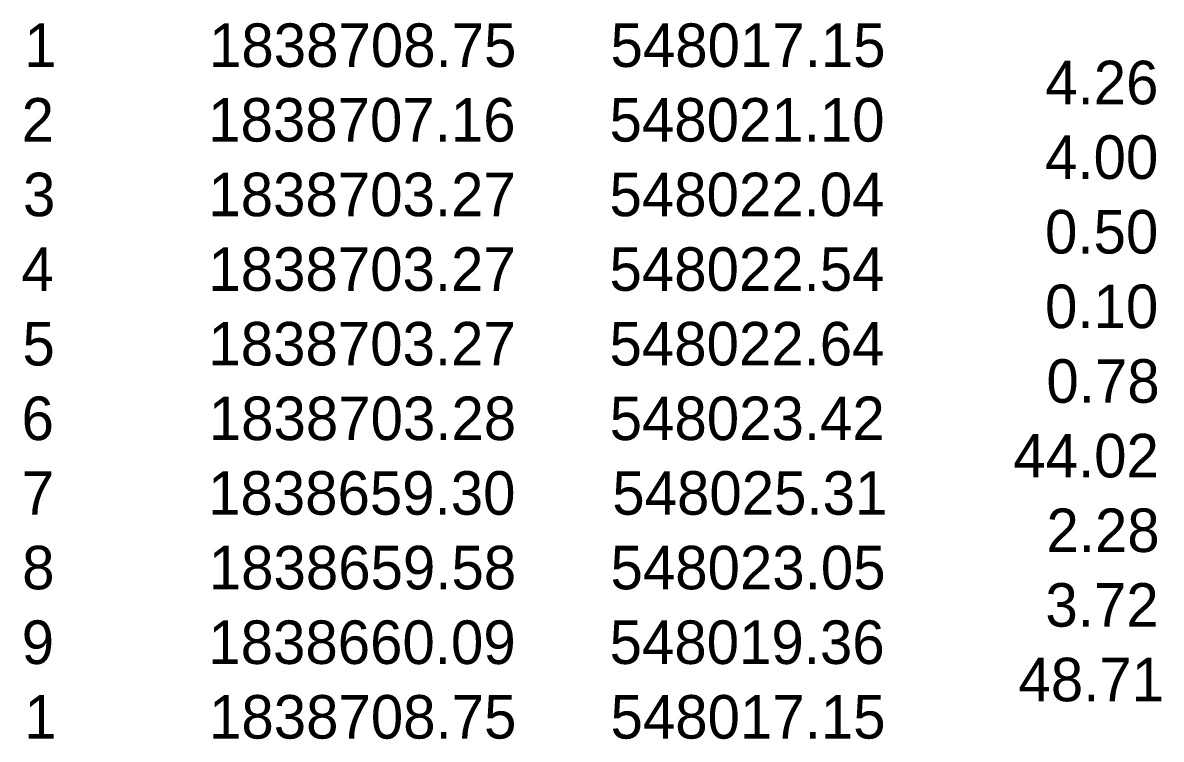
# Model space of a CAD drawing. Extents: x 547414 to 548661, y 1838216 to 1838789.
# Drawn here: x 547414.2 to 547478.9, y 1838215.6 to 1838256.3 of the extents above; entities that cross this region are included whole.
import ezdxf

# ---------------------------------------------------------------- set-up
doc = ezdxf.new("R2010")
doc.units = 0
doc.layers.add('Level 53', color=7, linetype='Continuous')

msp = doc.modelspace()

# ---------------------------------------------------------------- texts
at = {"layer": 'Level 53'}
for s, height, p in [('1', 2.473, (547414.272, 1838253.747)), ('1838708.75', 2.4727, (547424.773, 1838253.747)), ('548017.15', 2.4727, (547447.588, 1838253.747)), ('4.26', 2.4727, (547472.292, 1838251.627)), ('2', 2.473, (547414.124, 1838249.508)), ('1838707.16', 2.4727, (547424.723, 1838249.508)), ('548021.10', 2.4727, (547447.532, 1838249.508)), ('4.00', 2.4727, (547472.282, 1838247.388)), ('3', 2.473, (547414.2, 1838245.269)), ('1838703.27', 2.4727, (547424.735, 1838245.269)), ('548022.04', 2.4727, (547447.53, 1838245.269)), ('0.50', 2.4727, (547472.282, 1838243.15)), ('4', 2.473, (547414.111, 1838241.03)), ('1838703.27', 2.4727, (547424.735, 1838241.03)), ('548022.54', 2.4727, (547447.53, 1838241.03)), ('0.10', 2.4727, (547472.282, 1838238.911)), ('5', 2.473, (547414.169, 1838236.791)), ('1838703.27', 2.4727, (547424.735, 1838236.791)), ('548022.64', 2.4727, (547447.53, 1838236.791)), ('0.78', 2.4727, (547472.361, 1838234.672)), ('6', 2.473, (547414.118, 1838232.552)), ('1838703.28', 2.4727, (547424.758, 1838232.552)), ('548023.42', 2.4727, (547447.543, 1838232.552)), ('44.02', 2.4727, (547470.477, 1838230.433)), ('7', 2.473, (547414.13, 1838228.314)), ('1838659.30', 2.4727, (547424.718, 1838228.314)), ('548025.31', 2.4727, (547447.691, 1838228.314)), ('2.28', 2.4727, (547472.361, 1838226.194)), ('8', 2.473, (547414.153, 1838224.075)), ('1838659.58', 2.4727, (547424.758, 1838224.075)), ('548023.05', 2.4727, (547447.588, 1838224.075)), ('3.72', 2.4727, (547472.304, 1838221.955)), ('9', 2.473, (547414.126, 1838219.836)), ('1838660.09', 2.4727, (547424.731, 1838219.836)), ('548019.36', 2.4727, (547447.537, 1838219.836)), ('48.71', 2.4727, (547470.773, 1838217.716)), ('1838708.75', 2.4727, (547424.773, 1838215.597)), ('548017.15', 2.4727, (547447.588, 1838215.597)), ('1', 2.473, (547414.272, 1838215.597))]:
    msp.add_text(s, height=height, dxfattribs=at).set_placement(p)

doc.saveas('drawing.dxf')
